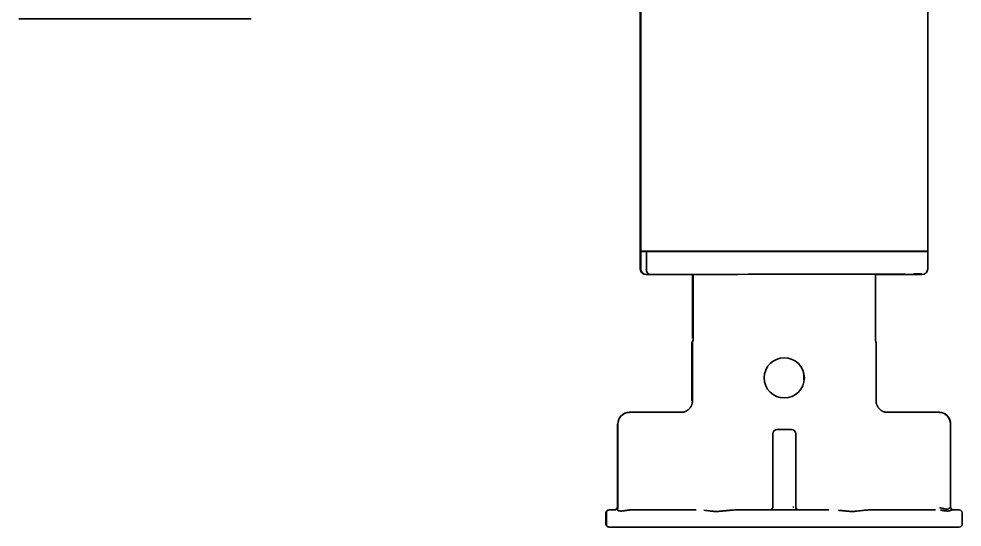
# Model space of a CAD drawing. Header units: inches. Extents: x 885 to 6823, y 710 to 5493.
# Drawn here: x 6656.5 to 6820.9, y 2176.3 to 2264.9 of the extents above; entities that cross this region are included whole.
import ezdxf

# ---------------------------------------------------------------- set-up
doc = ezdxf.new("R2010")
doc.units = ezdxf.units.IN
doc.layers.add('1', color=7, linetype='Continuous', true_color=0xffffff)

msp = doc.modelspace()

# ---------------------------------------------------------------- linework, layer by layer
at = {"layer": '1', "color": 7, "linetype": 'Continuous', "lineweight": 35}
for p, q in [((6764.86, 2354.86), (6764.86, 2224.36)), ((6814.86, 2303.86), (6814.86, 2224.36)), ((6764.76, 2301.86), (6764.76, 2224.31)), ((6656.46, 2264.86), (6696.96, 2264.86)), ((6766.66, 2224.36), (6764.86, 2224.36)), ((6765.96, 2224.31), (6766.11, 2224.36)), ((6813.06, 2224.36), (6766.66, 2224.36)), ((6767.11, 2224.36), (6766.96, 2224.31)), ((6768.57, 2224.36), (6768.47, 2224.31)), ((6768.57, 2224.36), (6768.47, 2224.31)), ((6777.39, 2224.31), (6777.24, 2224.36)), ((6792.24, 2224.31), (6792.09, 2224.36)), ((6807.79, 2224.31), (6807.64, 2224.36)), ((6814.86, 2224.36), (6813.06, 2224.36)), ((6813.76, 2224.31), (6813.61, 2224.36)), ((6814.76, 2224.36), (6814.76, 2224.31)), ((6764.86, 2224.31), (6764.76, 2224.31)), ((6764.76, 2221.31), (6764.76, 2224.31)), ((6765.59, 2224.31), (6764.86, 2224.31)), ((6764.86, 2221.31), (6764.86, 2224.31)), ((6765.59, 2224.31), (6765.82, 2224.31)), ((6765.82, 2224.31), (6765.82, 2221.31)), ((6766.04, 2224.31), (6765.82, 2224.31)), ((6765.82, 2224.31), (6765.82, 2221.31)), ((6766.04, 2224.31), (6767.81, 2224.31)), ((6812.36, 2224.31), (6767.81, 2224.31)), ((6812.36, 2224.31), (6814.86, 2224.31)), ((6814.86, 2221.45), (6814.86, 2224.31)), ((6814.86, 2221.31), (6814.86, 2221.45)), ((6766.19, 2220.31), (6766.42, 2220.31)), ((6766.29, 2220.31), (6766.52, 2220.31)), ((6766.52, 2220.31), (6775.01, 2220.31)), ((6766.52, 2220.31), (6775.01, 2220.31)), ((6773.88, 2220.31), (6773.88, 2209.22)), ((6773.98, 2220.31), (6773.98, 2209.22)), ((6805.73, 2209.22), (6805.73, 2220.4)), ((6805.73, 2220.31), (6813.19, 2220.31)), ((6805.73, 2220.31), (6813.19, 2220.31)), ((6813.2, 2220.31), (6813.43, 2220.31)), ((6773.76, 2198.31), (6773.76, 2208.37)), ((6773.86, 2198.31), (6773.86, 2208.37)), ((6805.86, 2198.31), (6805.86, 2208.37)), ((6762.87, 2196.31), (6771.86, 2196.31)), ((6807.86, 2196.31), (6816.84, 2196.31)), ((6760.77, 2194.3), (6760.77, 2179.81)), ((6760.87, 2194.3), (6760.87, 2179.81)), ((6791.11, 2193.31), (6788.61, 2193.31)), ((6818.84, 2194.3), (6818.84, 2179.81)), ((6787.86, 2192.56), (6787.86, 2179.81)), ((6791.86, 2179.81), (6791.86, 2192.56)), ((6758.76, 2178.81), (6758.76, 2176.81)), ((6758.86, 2178.81), (6758.86, 2176.81)), ((6759.26, 2179.31), (6759.36, 2179.31)), ((6759.36, 2179.31), (6760.52, 2179.31)), ((6763.5, 2179.31), (6774.52, 2179.31)), ((6782.06, 2179.31), (6788.08, 2179.31)), ((6788.96, 2179.31), (6790.76, 2179.31)), ((6791.63, 2179.31), (6797.65, 2179.31)), ((6805.2, 2179.31), (6816.22, 2179.31)), ((6820.36, 2179.31), (6819.2, 2179.31)), ((6820.86, 2176.81), (6820.86, 2178.81)), ((6759.26, 2176.31), (6759.36, 2176.31)), ((6759.36, 2176.31), (6820.36, 2176.31))]:
    msp.add_line(p, q, dxfattribs=at)
msp.add_circle((6789.86, 2202.31), 3.5, dxfattribs=at)
for centre, radius, start, end in [((6789.76, 2202.31), 3.5, 354.6056, 8.3475), ((6788.61, 2192.56), 0.75, 90, 180), ((6791.11, 2192.56), 0.75, 0, 90), ((6759.26, 2178.81), 0.5, 90, 180), ((6759.36, 2178.81), 0.5, 90, 180), ((6787.36, 2179.81), 0.5, 270, 0), ((6792.36, 2179.81), 0.5, 180, 270), ((6820.36, 2178.81), 0.5, 0, 90), ((6759.26, 2176.81), 0.5, 180, 270), ((6759.36, 2176.81), 0.5, 180, 270), ((6820.36, 2176.81), 0.5, 270, 0)]:
    msp.add_arc(centre, radius, start, end, dxfattribs=at)
for centre, major_axis, ratio, start_param, end_param in [((6765.76, 2221.31), (-1, 0), 0.999995, 0, 1.567711), ((6765.86, 2221.31), (-1, 0), 0.999995, 0, 1.567711), ((6766.52, 2221.31), (0, 1), 0.7071, 1.570796, 3.141593), ((6766.52, 2221.31), (0, 1), 0.7071, 1.570796, 3.141593), ((6813.86, 2221.31), (-1, 0), 0.999995, 1.573882, 3.141593), ((6767.26, 2220.31), (-1.5, 0), 0.003085, 0.00001, 0.785408), ((6767.36, 2220.31), (-1.5, 0), 0.003085, 0.00001, 0.785408), ((6789.86, 2220.31), (21, 0.06), 0.003085, 5.569494, 8.63937), ((6812.36, 2220.44), (1.5, 0), 0.003085, 6.283176, 7.853972), ((6812.36, 2220.31), (1.5, 0), 0.003085, 5.497778, 6.283176), ((6762.87, 2194.3), (1.41, 1.41), 0.999695, 0.78555, 2.356042), ((6816.84, 2194.3), (-1.41, 1.41), 0.999695, 3.927143, 5.497635), ((6760.27, 2179.81), (0, -0.5), 0.999848, 0, 1.570796), ((6760.37, 2179.81), (0, -0.5), 0.999848, 0, 1.570796), ((6819.34, 2179.81), (0, -0.5), 0.999848, 4.712389, 6.283185)]:
    msp.add_ellipse(centre, major_axis=major_axis, ratio=ratio, start_param=start_param, end_param=end_param, dxfattribs=at)
for points, knots in [([(6773.8, 2208.65), (6773.8, 2208.65), (6773.8, 2208.65), (6773.79, 2208.63), (6773.78, 2208.58), (6773.77, 2208.51), (6773.76, 2208.44), (6773.76, 2208.39), (6773.76, 2208.37)], [0, 0, 0, 0, 0.000031, 0.000031, 0.250024, 0.500016, 0.750008, 1, 1, 1, 1]), ([(6773.9, 2208.65), (6773.9, 2208.65), (6773.9, 2208.65), (6773.89, 2208.63), (6773.88, 2208.58), (6773.87, 2208.51), (6773.86, 2208.44), (6773.86, 2208.39), (6773.86, 2208.37)], [0, 0, 0, 0, 0.000031, 0.000031, 0.250024, 0.500016, 0.750008, 1, 1, 1, 1]), ([(6773.9, 2208.65), (6773.93, 2208.74), (6773.95, 2208.84), (6773.97, 2208.98), (6773.98, 2209.05), (6773.98, 2209.14), (6773.98, 2209.18), (6773.98, 2209.19), (6773.98, 2209.2), (6773.98, 2209.21), (6773.98, 2209.22), (6773.98, 2209.22)], [0, 0, 0, 0, 0.5, 0.5, 0.75, 0.875, 0.9375, 0.9375, 0.96875, 0.96875, 1, 1, 1, 1]), ([(6805.82, 2208.65), (6805.79, 2208.74), (6805.77, 2208.84), (6805.75, 2208.98), (6805.74, 2209.05), (6805.73, 2209.14), (6805.73, 2209.18), (6805.73, 2209.19), (6805.73, 2209.2), (6805.73, 2209.21), (6805.73, 2209.22), (6805.73, 2209.22)], [0, 0, 0, 0, 0.5, 0.5, 0.75, 0.875, 0.9375, 0.9375, 0.96875, 0.96875, 1, 1, 1, 1]), ([(6805.82, 2208.65), (6805.82, 2208.65), (6805.82, 2208.65), (6805.82, 2208.63), (6805.84, 2208.58), (6805.85, 2208.51), (6805.86, 2208.44), (6805.86, 2208.39), (6805.86, 2208.37)], [0, 0, 0, 0, 0.000031, 0.000031, 0.250024, 0.500016, 0.750008, 1, 1, 1, 1]), ([(6760.87, 2194.31), (6760.87, 2194.32), (6760.87, 2194.34), (6760.87, 2194.37), (6760.87, 2194.39), (6760.88, 2194.44), (6760.88, 2194.47), (6760.89, 2194.57), (6760.91, 2194.7), (6760.94, 2194.82), (6760.97, 2194.92), (6760.98, 2194.95), (6761, 2195.01), (6761.01, 2195.04), (6761.07, 2195.19), (6761.14, 2195.31), (6761.24, 2195.47), (6761.28, 2195.52), (6761.35, 2195.6), (6761.37, 2195.62), (6761.41, 2195.67), (6761.43, 2195.7), (6761.55, 2195.81), (6761.65, 2195.89), (6761.79, 2195.99), (6761.81, 2196), (6761.86, 2196.03), (6761.87, 2196.04), (6761.9, 2196.05), (6761.97, 2196.09), (6762.05, 2196.13), (6762.23, 2196.2), (6762.35, 2196.24), (6762.51, 2196.27), (6762.55, 2196.28), (6762.61, 2196.29), (6762.64, 2196.29), (6762.74, 2196.3), (6762.81, 2196.31), (6762.87, 2196.31)], [0, 0, 0, 0, 0.015625, 0.015625, 0.03125, 0.03125, 0.0625, 0.0625, 0.125, 0.1875, 0.1875, 0.21875, 0.21875, 0.25, 0.25, 0.375, 0.375, 0.4375, 0.4375, 0.46875, 0.46875, 0.5, 0.5, 0.625, 0.625, 0.65625, 0.65625, 0.671875, 0.671875, 0.6875, 0.75, 0.75, 0.875, 0.875, 0.90625, 0.90625, 0.9375, 0.9375, 1, 1, 1, 1]), ([(6818.84, 2194.31), (6818.84, 2194.32), (6818.84, 2194.34), (6818.84, 2194.37), (6818.84, 2194.39), (6818.84, 2194.44), (6818.84, 2194.47), (6818.83, 2194.57), (6818.81, 2194.7), (6818.78, 2194.82), (6818.75, 2194.92), (6818.74, 2194.95), (6818.72, 2195.01), (6818.7, 2195.04), (6818.64, 2195.19), (6818.58, 2195.31), (6818.47, 2195.47), (6818.43, 2195.52), (6818.37, 2195.6), (6818.35, 2195.62), (6818.3, 2195.67), (6818.28, 2195.7), (6818.17, 2195.81), (6818.07, 2195.89), (6817.93, 2195.99), (6817.9, 2196), (6817.86, 2196.03), (6817.85, 2196.04), (6817.82, 2196.05), (6817.74, 2196.09), (6817.67, 2196.13), (6817.49, 2196.2), (6817.37, 2196.24), (6817.2, 2196.27), (6817.17, 2196.28), (6817.11, 2196.29), (6817.07, 2196.29), (6816.98, 2196.3), (6816.91, 2196.31), (6816.84, 2196.31)], [0, 0, 0, 0, 0.015625, 0.015625, 0.03125, 0.03125, 0.0625, 0.0625, 0.125, 0.1875, 0.1875, 0.21875, 0.21875, 0.25, 0.25, 0.375, 0.375, 0.4375, 0.4375, 0.46875, 0.46875, 0.5, 0.5, 0.625, 0.625, 0.65625, 0.65625, 0.671875, 0.671875, 0.6875, 0.75, 0.75, 0.875, 0.875, 0.90625, 0.90625, 0.9375, 0.9375, 1, 1, 1, 1]), ([(6762.63, 2179.26), (6762.57, 2179.25), (6762.51, 2179.25), (6762.39, 2179.23), (6762.34, 2179.22), (6762.17, 2179.2), (6762.06, 2179.18), (6761.86, 2179.15), (6761.77, 2179.14), (6761.63, 2179.12), (6761.59, 2179.12), (6761.5, 2179.11), (6761.42, 2179.11), (6761.34, 2179.11), (6761.27, 2179.12), (6761.23, 2179.12), (6761.17, 2179.13), (6761.13, 2179.14), (6761.07, 2179.15), (6761.04, 2179.16), (6760.95, 2179.18), (6760.9, 2179.2), (6760.81, 2179.23), (6760.77, 2179.25), (6760.74, 2179.26)], [0, 0, 0, 0, 0.0625, 0.0625, 0.125, 0.125, 0.25, 0.25, 0.375, 0.375, 0.4375, 0.4375, 0.5, 0.5625, 0.5625, 0.625, 0.625, 0.6875, 0.6875, 0.75, 0.75, 0.875, 0.875, 1, 1, 1, 1]), ([(6763.5, 2179.31), (6763.35, 2179.31), (6763.2, 2179.3), (6762.99, 2179.29), (6762.91, 2179.29), (6762.77, 2179.28), (6762.7, 2179.27), (6762.63, 2179.26)], [0, 0, 0, 0, 0.5, 0.5, 0.75, 0.75, 1, 1, 1, 1]), ([(6780.41, 2179.24), (6780.21, 2179.22), (6780, 2179.2), (6779.6, 2179.16), (6779.4, 2179.14), (6779, 2179.1), (6778.8, 2179.08), (6778.55, 2179.06), (6778.5, 2179.06), (6778.41, 2179.05), (6778.36, 2179.05), (6778.21, 2179.04), (6778.02, 2179.04), (6777.83, 2179.04), (6777.64, 2179.05), (6777.54, 2179.06), (6777.36, 2179.07), (6777.26, 2179.08), (6777.12, 2179.09), (6777.08, 2179.1), (6776.99, 2179.11), (6776.94, 2179.11), (6776.72, 2179.14), (6776.54, 2179.16), (6776.19, 2179.2), (6776.02, 2179.22), (6775.85, 2179.24)], [0, 0, 0, 0, 0.125, 0.125, 0.25, 0.25, 0.375, 0.375, 0.40625, 0.40625, 0.4375, 0.4375, 0.5, 0.5625, 0.5625, 0.625, 0.625, 0.6875, 0.6875, 0.71875, 0.71875, 0.75, 0.75, 0.875, 0.875, 1, 1, 1, 1]), ([(6782.06, 2179.31), (6781.79, 2179.31), (6781.51, 2179.3), (6781.1, 2179.29), (6780.96, 2179.28), (6780.69, 2179.26), (6780.55, 2179.25), (6780.41, 2179.24)], [0, 0, 0, 0, 0.5, 0.5, 0.75, 0.75, 1, 1, 1, 1]), ([(6803.87, 2179.24), (6803.7, 2179.22), (6803.53, 2179.2), (6803.18, 2179.16), (6803, 2179.14), (6802.64, 2179.1), (6802.46, 2179.08), (6802.22, 2179.06), (6802.17, 2179.06), (6802.08, 2179.05), (6802.03, 2179.05), (6801.89, 2179.04), (6801.7, 2179.04), (6801.51, 2179.04), (6801.31, 2179.05), (6801.21, 2179.06), (6801.02, 2179.07), (6800.92, 2179.08), (6800.77, 2179.09), (6800.72, 2179.1), (6800.62, 2179.11), (6800.57, 2179.11), (6800.32, 2179.14), (6800.12, 2179.16), (6799.71, 2179.2), (6799.51, 2179.22), (6799.31, 2179.24)], [0, 0, 0, 0, 0.125, 0.125, 0.25, 0.25, 0.375, 0.375, 0.40625, 0.40625, 0.4375, 0.4375, 0.5, 0.5625, 0.5625, 0.625, 0.625, 0.6875, 0.6875, 0.71875, 0.71875, 0.75, 0.75, 0.875, 0.875, 1, 1, 1, 1]), ([(6805.2, 2179.31), (6804.98, 2179.31), (6804.75, 2179.3), (6804.42, 2179.29), (6804.31, 2179.28), (6804.09, 2179.26), (6803.98, 2179.25), (6803.87, 2179.24)], [0, 0, 0, 0, 0.5, 0.5, 0.75, 0.75, 1, 1, 1, 1]), ([(6818.67, 2179.72), (6818.67, 2179.7), (6818.67, 2179.69), (6818.66, 2179.66), (6818.66, 2179.66), (6818.65, 2179.64), (6818.64, 2179.63), (6818.61, 2179.59), (6818.58, 2179.56), (6818.5, 2179.49), (6818.46, 2179.47), (6818.38, 2179.44), (6818.37, 2179.44), (6818.34, 2179.43), (6818.32, 2179.43), (6818.27, 2179.42), (6818.23, 2179.42), (6818.16, 2179.42), (6818.12, 2179.42), (6818.04, 2179.43), (6817.99, 2179.44), (6817.9, 2179.46), (6817.85, 2179.47), (6817.75, 2179.5), (6817.7, 2179.51), (6817.54, 2179.56), (6817.42, 2179.59), (6817.18, 2179.66), (6817.05, 2179.69), (6816.92, 2179.72)], [0, 0, 0, 0, 0.0625, 0.0625, 0.09375, 0.09375, 0.125, 0.125, 0.25, 0.25, 0.375, 0.375, 0.40625, 0.40625, 0.4375, 0.4375, 0.5, 0.5, 0.5625, 0.5625, 0.625, 0.625, 0.6875, 0.6875, 0.75, 0.75, 0.875, 0.875, 1, 1, 1, 1]), ([(6818.98, 2179.26), (6818.96, 2179.25), (6818.94, 2179.25), (6818.9, 2179.23), (6818.88, 2179.22), (6818.81, 2179.2), (6818.76, 2179.18), (6818.65, 2179.15), (6818.59, 2179.14), (6818.48, 2179.12), (6818.45, 2179.12), (6818.37, 2179.11), (6818.3, 2179.11), (6818.21, 2179.11), (6818.13, 2179.12), (6818.08, 2179.12), (6817.99, 2179.13), (6817.95, 2179.14), (6817.85, 2179.15), (6817.8, 2179.16), (6817.65, 2179.18), (6817.55, 2179.2), (6817.33, 2179.23), (6817.21, 2179.25), (6817.09, 2179.26)], [0, 0, 0, 0, 0.0625, 0.0625, 0.125, 0.125, 0.25, 0.25, 0.375, 0.375, 0.4375, 0.4375, 0.5, 0.5625, 0.5625, 0.625, 0.625, 0.6875, 0.6875, 0.75, 0.75, 0.875, 0.875, 1, 1, 1, 1]), ([(6819.2, 2179.31), (6819.17, 2179.31), (6819.13, 2179.3), (6819.07, 2179.29), (6819.06, 2179.29), (6819.02, 2179.28), (6819, 2179.27), (6818.98, 2179.26)], [0, 0, 0, 0, 0.5, 0.5, 0.75, 0.75, 1, 1, 1, 1])]:
    msp.add_open_spline(points, degree=3, knots=knots, dxfattribs=at)
for points in [[(6773.86, 2198.31), (6773.86, 2198.25), (6773.85, 2198.14), (6773.83, 2197.98), (6773.8, 2197.81), (6773.75, 2197.66), (6773.69, 2197.5), (6773.62, 2197.35), (6773.53, 2197.21), (6773.44, 2197.08), (6773.33, 2196.95), (6773.21, 2196.83), (6773.09, 2196.73), (6772.95, 2196.63), (6772.81, 2196.54), (6772.66, 2196.47), (6772.51, 2196.41), (6772.35, 2196.36), (6772.19, 2196.33), (6772.02, 2196.31), (6771.91, 2196.31), (6771.86, 2196.31)], [(6805.86, 2198.31), (6805.86, 2198.25), (6805.86, 2198.14), (6805.88, 2197.98), (6805.92, 2197.81), (6805.96, 2197.66), (6806.02, 2197.5), (6806.1, 2197.35), (6806.18, 2197.21), (6806.28, 2197.08), (6806.39, 2196.95), (6806.5, 2196.83), (6806.63, 2196.73), (6806.76, 2196.63), (6806.91, 2196.54), (6807.05, 2196.47), (6807.21, 2196.41), (6807.37, 2196.36), (6807.53, 2196.33), (6807.69, 2196.31), (6807.8, 2196.31), (6807.86, 2196.31)], [(6788.36, 2179.31), (6788.33, 2179.31), (6788.27, 2179.31), (6788.18, 2179.31), (6788.12, 2179.31), (6788.08, 2179.31)], [(6788.96, 2179.31), (6788.76, 2179.31), (6788.56, 2179.31), (6788.36, 2179.31)], [(6791.36, 2179.31), (6791.16, 2179.31), (6790.96, 2179.31), (6790.76, 2179.31)], [(6791.5, 2179.81), (6791.48, 2179.81), (6791.45, 2179.81), (6791.41, 2179.81), (6791.37, 2179.81), (6791.36, 2179.81)], [(6791.63, 2179.31), (6791.6, 2179.31), (6791.55, 2179.31), (6791.45, 2179.31), (6791.39, 2179.31), (6791.36, 2179.31)]]:
    msp.add_open_spline(points, degree=3, dxfattribs=at)

doc.saveas('drawing.dxf')
